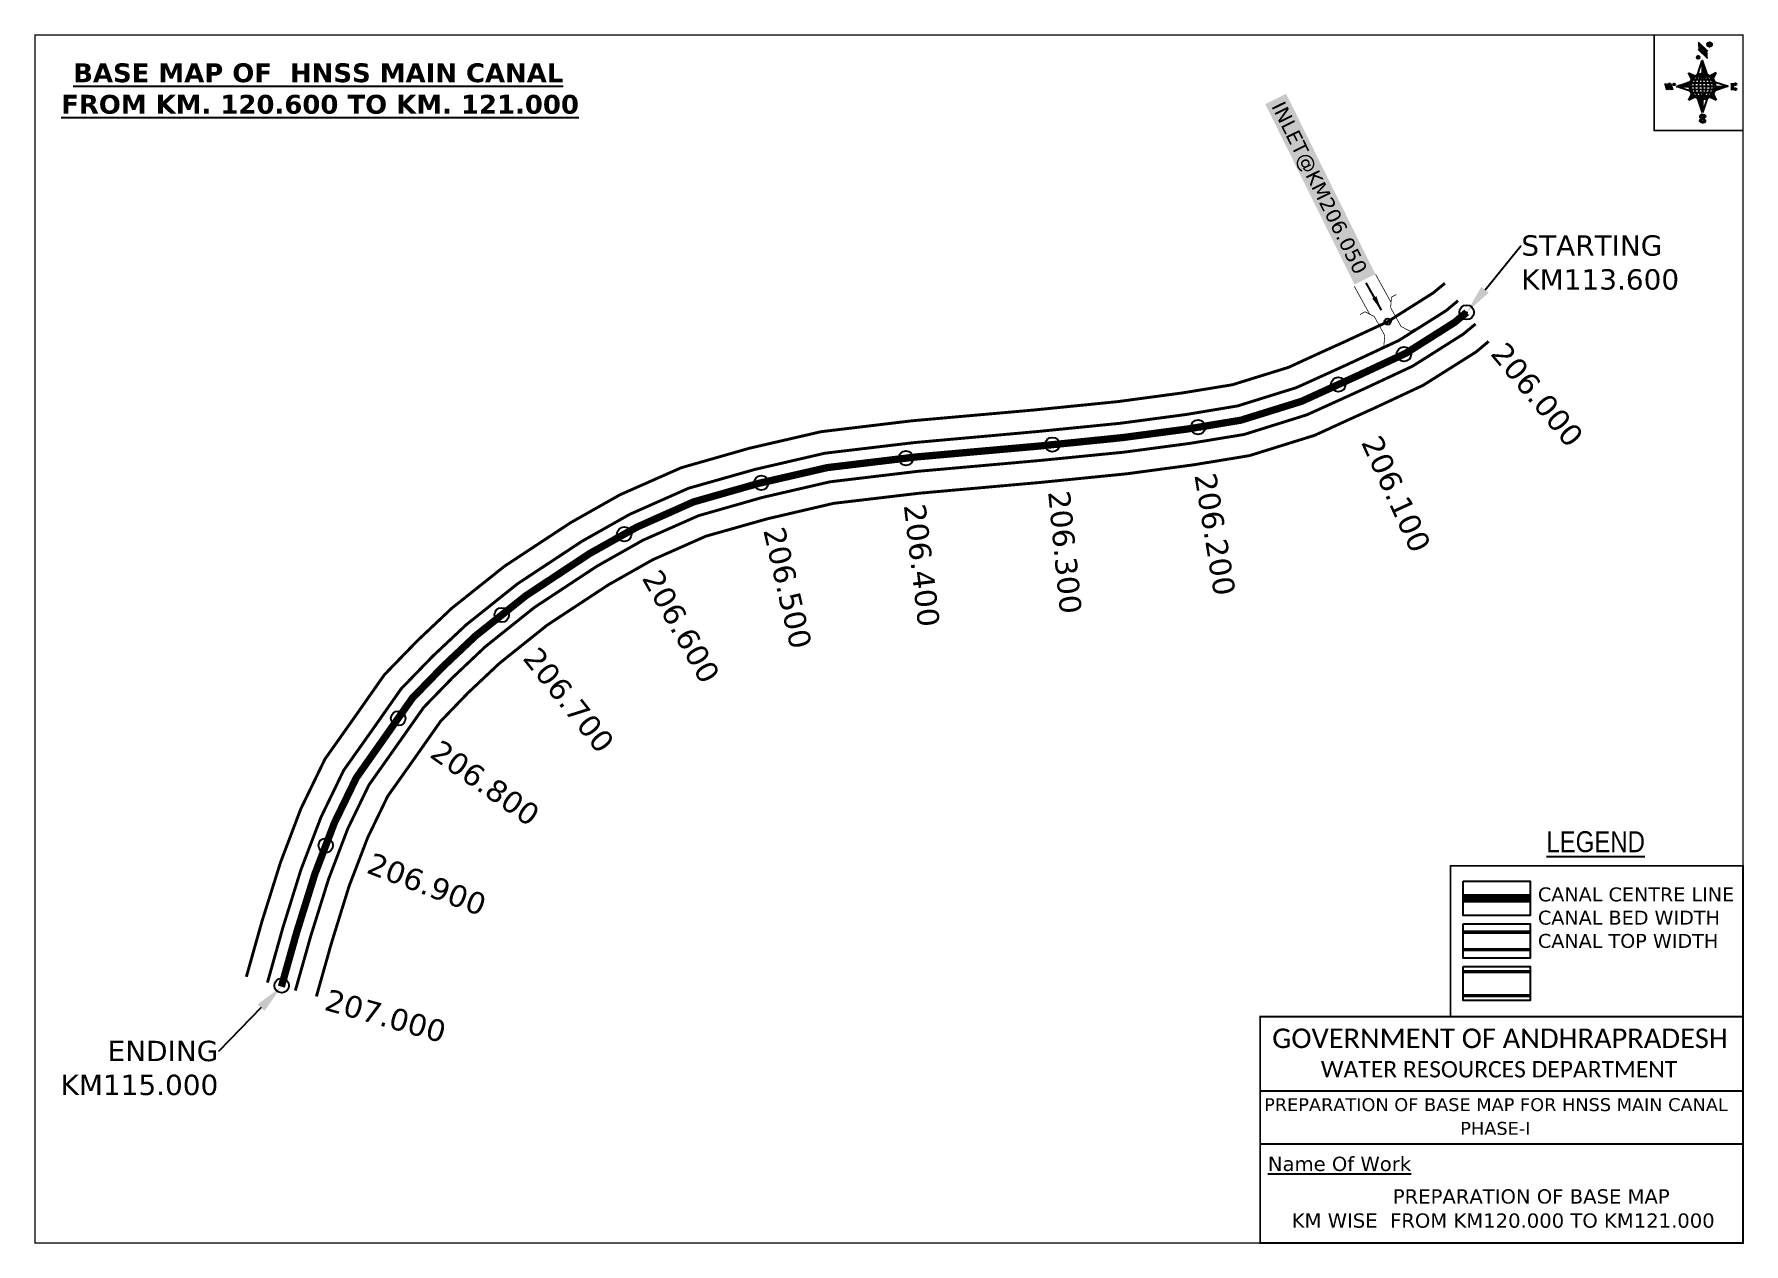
# Model space of a CAD drawing. Header units: inches. Extents: x 741874 to 743050, y 1637252 to 1638084.
import ezdxf
from ezdxf import colors
from ezdxf.entities.mleader import LeaderData, LeaderLine
from ezdxf.enums import TextEntityAlignment as Align
from ezdxf.math import Vec2, Vec3

# ---------------------------------------------------------------- set-up
doc = ezdxf.new("R2010")
doc.units = ezdxf.units.IN
doc.header["$MEASUREMENT"] = 0
doc.header["$PDMODE"] = 32
doc.header["$PDSIZE"] = 10
doc.linetypes.add('HIDDEN2', pattern=[0.1875, 0.125, -0.0625])
for name, color, linetype in [('AQUADUCT', 1, 'Continuous'), ('bord', 1, 'Continuous'), ('CANAL1', 1, 'Continuous'), ('CSMark', 72, 'Continuous'), ('DCBMS', 232, 'Continuous'), ('PAGE', 7, 'Continuous'), ('STRUCTURE', 5, 'Continuous'), ('TEXT', 7, 'Continuous')]:
    doc.layers.add(name, color=color, linetype=linetype)
doc.styles.add('ARIALN', font='ARIALN_1.TTF')
doc.styles.get("Standard").update_dxf_attribs({"font": 'verdana_0.ttf'})
doc.dimstyles.get("Standard").update_dxf_attribs({"dimtxt": 0.18, "dimasz": 0.18, "dimexe": 0.18, "dimexo": 0.0625, "dimgap": 0.09, "dimtad": 0, "dimtih": 1, "dimtoh": 1, "dimdec": 4, "dimzin": 0, "dimdsep": 46, "dimtxsty": 'Standard', "dimcen": 0.09, "dimadec": 0, "dimazin": 0, "dimtfac": 1, "dimtdec": 4, "dimtofl": 0, "dimtmove": 0, "dimatfit": 3, "dimfxl": 0, "dimtolj": 1, "dimtzin": 0, "dimarcsym": 0})
pattern_1 = [(267.297113149, (-8720374.938, 50637915.138), (10.5367255337, -0.497431438), [])]
pattern_2 = [(357.297113149, (-8720374.938, 50637915.138), (0.497431438, 10.5367255337), [])]

# ---------------------------------------------------------------- blocks, each defined once
blk = doc.blocks.new('*X16')
at = {"color": 0, "linetype": 'Continuous'}
for p, q in [((6321.6, 240.5), (6322.3, 241.2)), ((6321.6, 240.3), (6322.3, 241)), ((6321.6, 240.1), (6322.3, 240.8)), ((6321.6, 239.9), (6322.4, 240.7)), ((6321.6, 239.8), (6322.4, 240.6)), ((6321.6, 239.6), (6322.5, 240.5)), ((6321.6, 239.4), (6322.5, 240.3)), ((6321.6, 239.2), (6322.6, 240.2)), ((6321.7, 239.1), (6322.6, 240.1)), ((6321.8, 240.8), (6322.4, 241.4)), ((6321.8, 239), (6322.7, 240)), ((6321.8, 239), (6322.8, 239.9)), ((6321.9, 238.9), (6322.9, 239.8)), ((6322, 238.8), (6323, 239.7)), ((6322.1, 241.3), (6322.4, 241.6)), ((6322.1, 238.7), (6323.1, 239.6)), ((6322.2, 238.6), (6323.1, 239.6)), ((6322.3, 238.5), (6323.2, 239.5)), ((6322.4, 238.5), (6323.3, 239.4)), ((6322.5, 238.4), (6323.4, 239.3)), ((6322.7, 238.4), (6323.6, 239.3)), ((6322.8, 238.3), (6323.7, 239.2)), ((6322.9, 238.3), (6323.8, 239.1)), ((6323.1, 238.2), (6323.9, 239.1)), ((6323.2, 238.2), (6324, 239)), ((6323.3, 238.2), (6324.2, 239)), ((6323.5, 238.1), (6324.3, 238.9)), ((6323.7, 238.1), (6324.4, 238.9)), ((6323.8, 238.1), (6324.6, 238.8)), ((6324.1, 238.2), (6324.7, 238.8)), ((6324.3, 238.3), (6324.9, 238.8)), ((6324.6, 238.3), (6325.1, 238.8)), ((6324.8, 238.4), (6325.2, 238.8)), ((6325.1, 238.5), (6325.4, 238.8)), ((6325.4, 238.6), (6325.6, 238.8))]:
    blk.add_line(p, q, dxfattribs=at)
blk = doc.blocks.new('*X15')
at = {"color": 0, "linetype": 'Continuous'}
for p, q in [((6324.4, 240.3), (6324.5, 240.4)), ((6324.6, 240.3), (6324.8, 240.5)), ((6324.7, 240.2), (6325, 240.5)), ((6324.8, 240.2), (6325.2, 240.6)), ((6325, 240.1), (6325.5, 240.6)), ((6325.1, 240.1), (6325.6, 240.6)), ((6325.2, 240), (6325.8, 240.6)), ((6325.3, 240), (6326, 240.6)), ((6325.4, 239.9), (6326.1, 240.6)), ((6325.5, 239.8), (6326.2, 240.5)), ((6325.6, 239.8), (6326.3, 240.5)), ((6325.7, 239.7), (6326.5, 240.4)), ((6325.9, 239.6), (6326.6, 240.3)), ((6326, 239.5), (6326.7, 240.3)), ((6326, 239.4), (6326.8, 240.2)), ((6326.1, 239.3), (6327, 240.2)), ((6326.2, 239.3), (6327.1, 240.1)), ((6326.3, 239.2), (6327.1, 240)), ((6326.4, 239.1), (6327.2, 239.9)), ((6326.5, 239), (6327.3, 239.8)), ((6326.5, 238.9), (6327.4, 239.7)), ((6326.6, 238.8), (6327.5, 239.6)), ((6326.7, 238.7), (6327.5, 239.5)), ((6326.8, 238.6), (6327.6, 239.4)), ((6326.8, 238.5), (6327.7, 239.3)), ((6326.8, 236.5), (6327.4, 237)), ((6326.9, 238.3), (6327.8, 239.2)), ((6326.9, 238.2), (6327.9, 239.1)), ((6326.9, 236.8), (6327.6, 237.4)), ((6327, 238.1), (6327.8, 239)), ((6327, 237.9), (6327.8, 238.8)), ((6327, 237.8), (6327.8, 238.6)), ((6327, 237.6), (6327.8, 238.4)), ((6327, 237.4), (6327.8, 238.2)), ((6327, 237.3), (6327.8, 238)), ((6327, 237.1), (6327.8, 237.9))]:
    blk.add_line(p, q, dxfattribs=at)
blk = doc.blocks.new('H')
at = {"layer": 'bord', "extrusion": (0.000427885, 0.004792, 0.999988)}
h = blk.add_hatch(dxfattribs=at)
h.set_pattern_fill('LINE', color=8, scale=84.387686, angle=-2.7029, style=0)
h.set_pattern_definition(pattern_2)
h.paths.add_polyline_path([(-492, 786, -0.090992), (-448, 775), (-486, 912)])
h = blk.add_hatch(dxfattribs=at)
h.set_pattern_fill('LINE', color=8, scale=84.387686, angle=-92.7029, style=0)
h.set_pattern_definition(pattern_1)
h.paths.add_polyline_path([(-625, 665, -0.090992), (-615, 710), (-751, 671)])
h = blk.add_hatch(dxfattribs=at)
h.set_pattern_fill('LINE', color=8, scale=84.387686, angle=-2.7029, style=0)
h.set_pattern_definition(pattern_2)
h.paths.add_polyline_path([(-504, 533, -0.090992), (-549, 543), (-510, 406)])
h = blk.add_hatch(dxfattribs=at)
h.set_pattern_fill('LINE', color=8, scale=84.387686, angle=-92.7029, style=0)
h.set_pattern_definition(pattern_1)
h.paths.add_polyline_path([(-246, 647), (-372, 653, -0.090992), (-382, 609)])
for p, q in [((-519, 1020, -1217), (-435, 927, -1216)), ((-516, 1087, -1217), (-432, 994, -1217)), ((-538, 774, -1216), (-487, 906, -1216)), ((-487, 906, -1216), (-493, 780, -1216)), ((-487, 906, -1216), (-448, 769, -1216)), ((-865, 701, -1215), (-847, 638, -1215)), ((-847, 700, -1215), (-829, 637, -1215)), ((-829, 699, -1215), (-811, 636, -1215)), ((-829, 699, -1215), (-811, 698, -1215)), ((-811, 698, -1215), (-794, 635, -1215)), ((-752, 665, -1215), (-615, 704, -1215)), ((-627, 794, -1216), (-567, 760, -1216)), ((-627, 794, -1216), (-584, 747, -1215)), ((-599, 731, -1215), (-627, 794, -1216)), ((-421, 753, -1216), (-359, 781, -1216)), ((-359, 781, -1216), (-405, 739, -1216)), ((-359, 781, -1216), (-392, 721, -1215)), ((-379, 693, -1215), (-246, 641, -1215)), ((-213, 669, -1215), (-217, 601, -1215)), ((-752, 665, -1215), (-625, 659, -1215)), ((-619, 614, -1215), (-752, 665, -1215)), ((-639, 526, -1214), (-606, 585, -1215)), ((-639, 526, -1214), (-593, 568, -1215)), ((-577, 553, -1215), (-639, 526, -1214)), ((-511, 400, -1214), (-549, 537, -1214)), ((-460, 533, -1215), (-511, 400, -1214)), ((-505, 527, -1214), (-511, 400, -1214)), ((-371, 513, -1214), (-431, 546, -1215)), ((-371, 513, -1214), (-414, 560, -1215)), ((-399, 576, -1215), (-371, 513, -1214)), ((-246, 641, -1215), (-383, 603, -1215)), ((-373, 647, -1215), (-246, 641, -1215)), ((-197, 600, -1215), (-194, 668, -1215))]:
    blk.add_line(p, q, dxfattribs=at)
at = {"layer": 'bord', "color": 8, "linetype": 'ByBlock', "extrusion": (0.000427885, 0.004792, 0.999988)}
for p, q in [((-375, 679, -1215), (-620, 691, -1215)), ((-386, 711, -1215), (-605, 722, -1215)), ((-411, 744, -1216), (-578, 752, -1216)), ((-493, 780, -1216), (-505, 527, -1214)), ((-373, 647, -1215), (-625, 659, -1215)), ((-378, 616, -1215), (-623, 628, -1215)), ((-392, 585, -1215), (-611, 595, -1215)), ((-420, 555, -1215), (-587, 562, -1215))]:
    blk.add_line(p, q, dxfattribs=at)
at = {"layer": 'bord', "extrusion": (0.000427885, 0.004792, 0.999988), "elevation": -1212}
for points, const_width in [([(-522, 960), (-516, 1093)], 1.61), ([(-434, 933), (-428, 1066)], 1.61), ([(-870, 707), (-846, 706)], 0.642), ([(-829, 643), (-821, 678)], 0.642), ([(-793, 641), (-782, 694)], 0.642), ([(-223, 676), (-174, 673)], 0.706), ([(-829, 643), (-855, 644)], 0.642), ([(-811, 642), (-784, 641)], 0.642), ([(-177, 605), (-226, 607)], 0.706), ([(-195, 645), (-185, 644)], 0.706)]:
    blk.add_lwpolyline(points, dxfattribs=dict(at, const_width=const_width))
for points, const_width in [([(-414, 1073, 1), (-398, 1058, 1)], 22.3), ([(-530, 950, 1), (-520, 939, 1)], 14.8), ([(-776, 697, 1), (-769, 690, 1)], 8.9), ([(-180, 618, 1), (-173, 611, 1)], 9.79), ([(-178, 667, 1), (-171, 660, 1)], 9.79), ([(-490, 362, 1), (-498, 369, 1)], 11.1), ([(-525, 322, 1), (-533, 329, 1)], 11.1)]:
    blk.add_lwpolyline(points, format="xyb", close=True, dxfattribs=dict(at, const_width=const_width))
for points in [[(-537, 317), (-531, 310), (-520, 307), (-505, 307), (-494, 310), (-486, 318), (-487, 326), (-491, 333), (-494, 336), (-503, 341), (-522, 347), (-530, 352), (-534, 355), (-537, 363), (-537, 373), (-530, 381), (-520, 384), (-504, 384), (-493, 380), (-487, 373)], [(-522, 348), (-526, 354), (-528, 361), (-528, 371), (-526, 375), (-521, 381), (-515, 384)], [(-505, 307), (-499, 312), (-497, 319), (-497, 327), (-501, 335), (-509, 343)]]:
    blk.add_lwpolyline(points, dxfattribs=at)
at = {"layer": 'bord', "extrusion": (0.000427885, 0.004792, 0.999988)}
for centre, radius in [((-406, 1065, -1212), 22.3), ((-525, 944, -1212), 14.8), ((-773, 694, -1212), 8.9), ((-498, 659, -1212), 127), ((-177, 615, -1212), 9.79), ((-174, 663, -1212), 9.79), ((-494, 365, -1212), 11.1), ((-529, 325, -1212), 11.1)]:
    blk.add_circle(centre, radius, dxfattribs=at)
at = {"layer": 'bord', "color": 8, "linetype": 'ByBlock', "extrusion": (0.000427885, 0.004792, 0.999988)}
for centre, radius, start, end in [((-482, 658, -1212), 128, 94.9254, 259.6691), ((-437, 656, -1212), 141, 113.2864, 241.308), ((-316, 651, -1212), 222, 142.5892, 212.0053), ((-560, 662, -1212), 141, 293.2864, 61.308), ((-681, 668, -1212), 222, 322.5892, 32.0053), ((-515, 660, -1212), 128, 274.9254, 79.6691)]:
    blk.add_arc(centre, radius, start, end, dxfattribs=at)
at = {"layer": 'bord', "extrusion": (0.000427885, 0.004792, 0.999988)}
for points in [[(-516, 1093, -1212), (-431, 1000, -1212), (-519, 1026, -1212), (-434, 933, -1212)], [(-864, 707, -1212), (-846, 706, -1212), (-846, 644, -1212), (-829, 643, -1212)], [(-829, 705, -1212), (-811, 704, -1212), (-811, 642, -1212), (-793, 641, -1212)], [(-193, 674, -1212), (-197, 606, -1212), (-213, 675, -1212), (-216, 607, -1212)]]:
    blk.add_solid(points, dxfattribs=at)
at = {"layer": 'bord', "extrusion": (0.000427885, 0.004792, 0.999988), "xscale": 7.977342409717546, "yscale": 7.977342408231451, "zscale": 7.977342408476333, "rotation": 138.0840426661453}
for name, p in [('*X15', (38301, -31929, -1212)), ('*X16', (38314, -31951, -1212))]:
    blk.add_blockref(name, p, dxfattribs=at)
blk = doc.blocks.new('IN')
at = {"layer": 'STRUCTURE', "color": 190, "const_width": 0.5}
for points in [[(763895.1, 1696672), (763895.1, 1696668), (763889.1, 1696664), (763881.7, 1696664), (763874.3, 1696664), (763868.3, 1696668), (763868.3, 1696672)], [(763871.3, 1696666), (763849.3, 1696666)], [(763871.3, 1696649.2), (763849.3, 1696649.2)], [(763868.3, 1696643.2), (763868.3, 1696647.2), (763874.3, 1696651.2), (763881.7, 1696651.2), (763881.7, 1696651.2), (763881.7, 1696651.2), (763889.1, 1696651.2), (763895.1, 1696647.2), (763895.1, 1696643.2)]]:
    blk.add_lwpolyline(points, dxfattribs=at)
at = {"layer": 'STRUCTURE', "color": 0}
blk.add_circle((763881.7, 1696657.6), 2.11, dxfattribs=at)
blk.add_leader([(763872.7, 1696657.6), (763851.2, 1696657.6)], dimstyle='Standard', override={"dimasz": 10, "dimgap": 0.09, "dimtad": 0}, dxfattribs=at)

msp = doc.modelspace()

# ---------------------------------------------------------------- linework, layer by layer
at = {"color": 3}
for p in [(742859.8, 1637892.4), (742771.4, 1637842.7), (742675, 1637813.4), (742574.6, 1637801.4), (742473.9, 1637792.1), (742374.4, 1637775.1), (742280.1, 1637739.8), (742195.8, 1637684.2), (742124.6, 1637613.1), (742074.7, 1637525.7), (742044.4, 1637429.3)]:
    msp.add_point(p, dxfattribs=at)
at = {"layer": 'CANAL1', "color": 200, "const_width": 2}
for points in [[(742844.8, 1637912.4), (742836.8, 1637905.8), (742811.9, 1637890.1), (742805.8, 1637886.1), (742775, 1637871.8), (742760.8, 1637865.4), (742737.3, 1637854.6), (742698.6, 1637842.6), (742664.4, 1637837), (742619.8, 1637831), (742561.9, 1637825.2), (742478.2, 1637817.8), (742415.6, 1637810.3), (742366.2, 1637798.9), (742319.3, 1637785.5), (742277.2, 1637766.9), (742243.2, 1637747.7), (742197.8, 1637717.8), (742161.4, 1637688.8), (742137.7, 1637666.4), (742115, 1637643), (742094.8, 1637614.2), (742074.2, 1637585.1), (742057.6, 1637550.9), (742043.6, 1637514), (742030.7, 1637473), (742020.1, 1637435.3)], [(742874.9, 1637872.4), (742866.3, 1637865.2), (742838.7, 1637847.8), (742829.8, 1637842.2), (742796, 1637826.4), (742781.6, 1637819.9), (742755.2, 1637807.8), (742710.2, 1637793.8), (742671.8, 1637787.5), (742625.6, 1637781.3), (742566.6, 1637775.4), (742483.4, 1637768), (742424.2, 1637761), (742378.7, 1637750.4), (742336.3, 1637738.4), (742299.7, 1637722.2), (742269.3, 1637705), (742227.2, 1637677.3), (742194.3, 1637651), (742172.8, 1637630.8), (742153.7, 1637611), (742135.7, 1637585.4), (742117.4, 1637559.6), (742103.6, 1637531.1), (742090.8, 1637497.7), (742078.7, 1637458.7), (742068.3, 1637421.8)]]:
    msp.add_lwpolyline(points, dxfattribs=at)
at = {"layer": 'CANAL1', "color": 5, "const_width": 2}
for points in [[(742853.8, 1637900.4), (742845.7, 1637893.6), (742820, 1637877.4), (742813, 1637873), (742781.3, 1637858.2), (742767.1, 1637851.7), (742742.6, 1637840.6), (742702.1, 1637828), (742666.6, 1637822.1), (742621.5, 1637816.1), (742563.3, 1637810.3), (742479.7, 1637802.8), (742418.2, 1637795.5), (742369.9, 1637784.3), (742324.4, 1637771.4), (742284, 1637753.5), (742251, 1637734.9), (742206.6, 1637705.6), (742171.3, 1637677.4), (742148.2, 1637655.7), (742126.6, 1637633.4), (742107.1, 1637605.6), (742087.1, 1637577.4), (742071.4, 1637545), (742057.7, 1637509.1), (742045.1, 1637468.7), (742034.6, 1637431.3)], [(742053.8, 1637425.8), (742064.3, 1637463), (742076.7, 1637502.6), (742089.8, 1637537), (742104.4, 1637567.2), (742123.4, 1637594.1), (742142.1, 1637620.6), (742162.3, 1637641.4), (742184.4, 1637662.3), (742218.3, 1637689.4), (742261.4, 1637717.8), (742292.9, 1637735.6), (742331.2, 1637752.5), (742374.9, 1637765), (742421.6, 1637775.8), (742481.8, 1637783), (742565.2, 1637790.4), (742623.9, 1637796.2), (742669.6, 1637802.3), (742706.7, 1637808.4), (742749.8, 1637821.9), (742775.4, 1637833.5), (742789.7, 1637840), (742822.6, 1637855.4), (742830.7, 1637860.5), (742857.4, 1637877.4), (742865.9, 1637884.4)]]:
    msp.add_lwpolyline(points, dxfattribs=at)
at = {"layer": 'CANAL1', "color": 1, "linetype": 'HIDDEN2', "ltscale": 100, "const_width": 5}
msp.add_lwpolyline([(742859.8, 1637892.4), (742851.5, 1637885.5), (742825.3, 1637868.9), (742817.8, 1637864.2), (742785.5, 1637849.1), (742771.2, 1637842.6), (742746.2, 1637831.2), (742704.4, 1637818.2), (742668.1, 1637812.2), (742622.7, 1637806.2), (742564.3, 1637800.3), (742480.8, 1637792.9), (742419.9, 1637785.6), (742372.4, 1637774.7), (742327.8, 1637762), (742288.5, 1637744.5), (742256.2, 1637726.4), (742212.5, 1637697.5), (742177.9, 1637669.9), (742155.3, 1637648.6), (742134.3, 1637627), (742115.2, 1637599.8), (742095.8, 1637572.3), (742080.6, 1637541), (742067.2, 1637505.9), (742054.7, 1637465.8), (742044.2, 1637428.5)], dxfattribs=at)
at = {"layer": 'CANAL1', "color": 1, "linetype": 'HIDDEN2', "ltscale": 100, "const_width": 6, "elevation": -0.4}
msp.add_lwpolyline([(742903.4, 1637489.3), (742857.4, 1637489.3)], dxfattribs=at)
at = {"layer": 'CANAL1', "color": 5, "const_width": 2.4, "elevation": -0.4}
for points in [[(742903.4, 1637466), (742857.4, 1637466)], [(742903.4, 1637454), (742857.4, 1637454)]]:
    msp.add_lwpolyline(points, dxfattribs=at)
at = {"layer": 'CANAL1', "color": 200, "const_width": 2.4, "elevation": -0.4}
for points in [[(742903.4, 1637438.8), (742857.4, 1637438.8)], [(742903.4, 1637422.3), (742857.4, 1637422.3)]]:
    msp.add_lwpolyline(points, dxfattribs=at)
at = {"layer": 'PAGE', "const_width": 1}
msp.add_lwpolyline([(741874.6, 1637252.2), (743049.9, 1637252.2), (743049.9, 1638083.2), (741874.6, 1638083.2), (741874.6, 1637252.2)], dxfattribs=at)
at = {"layer": 'PAGE'}
for points, const_width in [([(743049.9, 1638083.2), (742988.8, 1638083.2), (742988.8, 1638017.5), (743049.9, 1638017.5)], 1), ([(743049.9, 1637407.9), (742848.6, 1637407.9), (742848.6, 1637511.7), (743049.9, 1637511.7)], 1.2), ([(742717.7, 1637407.9), (743049.9, 1637407.9), (743049.9, 1637252.2), (742717.7, 1637252.2)], 1.2)]:
    msp.add_lwpolyline(points, close=True, dxfattribs=dict(at, const_width=const_width))
at = {"layer": 'PAGE', "elevation": -0.4}
for points in [[(742857.4, 1637501), (742903.4, 1637501), (742903.4, 1637477.5), (742857.4, 1637477.5)], [(742857.4, 1637471.7), (742903.4, 1637471.7), (742903.4, 1637448.2), (742857.4, 1637448.2)], [(742857.4, 1637442.5), (742903.4, 1637442.5), (742903.4, 1637419), (742857.4, 1637419)]]:
    msp.add_lwpolyline(points, close=True, dxfattribs=at)
at = {"layer": 'PAGE'}
for points in [[(742717.7, 1637356.9), (743049.9, 1637356.9)], [(742717.7, 1637320.5), (743049.9, 1637320.5)]]:
    msp.add_lwpolyline(points, dxfattribs=at)
at = {"layer": 'STRUCTURE', "color": 0}
msp.add_point((742816.6, 1637863.6), dxfattribs=at)

# ---------------------------------------------------------------- block references
at = {"layer": 'AQUADUCT', "color": 1, "xscale": 0.0703495379661093, "yscale": 0.07034953800030053, "zscale": 0.07034953795990817, "rotation": 3.078330607406165}
msp.add_blockref('H', (743059.5, 1638003.8, 85.4), dxfattribs=at)
at = {"layer": 'STRUCTURE', "color": 0, "rotation": 298.9108930427954}
msp.add_blockref('IN', (-1111699.9, 1486320.1), dxfattribs=at)

# ---------------------------------------------------------------- texts
at = {"layer": 'CANAL1', "color": 1}
msp.add_text('206.100', height=15, rotation=294.498, dxfattribs=at).set_placement((742793.7, 1637806.2), align=Align.MIDDLE_LEFT)
at = {"layer": 'CSMark', "color": 1}
for s, rotation, p in [('206.000', 309.6549, (742881.3, 1637868.6)), ('206.200', 279.3282, (742679.8, 1637781.7)), ('206.300', 275.7062, (742579.2, 1637769.7)), ('206.400', 276.8034, (742479.9, 1637760.6)), ('206.500', 283.0278, (742383, 1637744.3)), ('206.600', 299.425, (742298.4, 1637713.4)), ('206.700', 308.634, (742215.5, 1637659)), ('206.800', 324.8663, (742149.7, 1637593.2)), ('206.900', 339.1476, (742104.6, 1637514.2)), ('207.000', 344.2582, (742075, 1637420))]:
    msp.add_text(s, height=15, rotation=rotation, dxfattribs=at).set_placement(p, align=Align.MIDDLE_LEFT)
at = {"layer": 'PAGE', "extrusion": (0.000201441, 0.004807, 0.999988), "style": 'ARIALN'}
msp.add_text('%%ULEGEND', height=14.4, rotation=359.9999, dxfattribs=at).set_placement((742948.5, 1637508.6, 8021), align=Align.MIDDLE)
at = {"layer": 'PAGE', "extrusion": (0.000201441, 0.004807, 0.999988)}
for s, height, p in [('PREPARATION OF BASE MAP FOR HNSS MAIN CANAL', 8.878, (742720.4, 1637323.3, 8020)), ('%%UName Of Work', 9.822, (742723, 1637282.1, 8018.7))]:
    msp.add_text(s, height=height, rotation=359.9999, dxfattribs=at).set_placement(p)
for s, height, p in [('PHASE-I', 8.88, (742879.5, 1637311.4, 8020)), ('PREPARATION OF BASE MAP', 9.822, (742904.2, 1637264.6, 8018.8)), ('KM WISE  FROM KM120.000 TO KM121.000', 9.822, (742884.9, 1637248, 8018.8))]:
    msp.add_text(s, height=height, rotation=359.9999, dxfattribs=at).set_placement(p, align=Align.MIDDLE_CENTER)
at = {"layer": 'PAGE', "extrusion": (0.000201441, 0.004807, 0.999988), "attachment_point": 1, "text_direction": (1, -1e-06, -0.000201)}
for s, insert, char_height, width in [('CANAL CENTRE LINE CANAL BED WIDTH {\\H2.3741x; }CANAL TOP WIDTH{\\H1.9188x; }', (742908.8, 1637496.8, -0.4), 9.6, 168.926), ('\\pi3.5885;{\\fCalibri|b0|i0|c0|p34;\\H1.3333x;GOVERNMENT OF ANDHRAPRADESH\\P\\pi37.073;\\H0.83998x;WATER RESOURCES DEPARTMENT}', (742722.4, 1637399.7, -1.3), 10.059, 321.276)]:
    msp.add_mtext(s, dxfattribs=dict(at, insert=insert, char_height=char_height, width=width))
at = {"layer": 'STRUCTURE', "color": 5, "insert": (742734.2, 1638038.7), "char_height": 10, "width": 132.444, "attachment_point": 1, "rotation": 296.3282, "bg_fill": 1, "box_fill_scale": 1.3, "bg_fill_color": 7, "bg_fill_true_color": 16777215, "bg_fill_transparency": 4390977}
msp.add_mtext('INLET@KM206.050', dxfattribs=at)
at = {"layer": 'TEXT', "color": 1, "insert": (741879.2, 1638063.7), "char_height": 13, "width": 379.826, "attachment_point": 1}
msp.add_mtext('\\pi21.755;{\\fVerdana|b1|i0|c0|p34;\\LBASE MAP OF  HNSS MAIN CANAL \\P\\pi13.452;FROM KM. 120.600 TO KM. 121.000}', dxfattribs=at)

# ---------------------------------------------------------------- leaders
at = {"layer": 'DCBMS', "color": 5}
ml = msp.add_multileader_mtext('Standard', dxfattribs=at)
ml.set_content('STARTING\\PKM113.600', color=5)
ml.set_leader_properties()
ml.build(insert=Vec2(0, 0))
ml.multileader.update_dxf_attribs({"dogleg_length": 0.36, "arrow_head_size": 20})
ctx = ml.context
ctx.base_point, ctx.char_height, ctx.arrow_head_size, ctx.landing_gap_size, ctx.plane_origin = Vec3(742897.4, 1637938.2), 14, 20, 0.09, Vec3(743069.4, 1638015.6)
notes = []
notes.append((ctx, [(1, (1, 1, 0), (742897, 1637938.2), (1, 0), 0.36, [(0, [(742859.8, 1637892.4)], 0, [])])]))
ctx.mtext.insert, ctx.mtext.flow_direction = Vec3(742897.4, 1637945.4), 5
ml = msp.add_multileader_mtext('Standard', dxfattribs=at)
ml.set_content('ENDING \\PKM115.000', color=5)
ml.set_leader_properties()
ml.build(insert=Vec2(0, 0))
ml.multileader.update_dxf_attribs({"dogleg_length": 0.36, "arrow_head_size": 20})
ctx = ml.context
ctx.base_point, ctx.char_height, ctx.arrow_head_size, ctx.landing_gap_size, ctx.plane_origin = Vec3(741893.8, 1637384.1), 14, 20, 0.09, Vec3(742028.8, 1637290)
ctx.text_align_type = 2
notes.append((ctx, [(0, (1, 1, 0), (742001.2, 1637384.1), (-1, 0), 0.36, [(0, [(742044.2, 1637428.5)], 0, [])])]))
ctx.mtext.insert, ctx.mtext.width, ctx.mtext.alignment, ctx.mtext.flow_direction = Vec3(742000.8, 1637391.3), 108.896, 3, 5
for ctx, leaders in notes:
    for number, flags, end, landing, length, lines in leaders:
        leader = LeaderData()
        leader.index, (leader.has_last_leader_line, leader.has_dogleg_vector, leader.attachment_direction) = number, flags
        leader.last_leader_point, leader.dogleg_vector, leader.dogleg_length = Vec3(end), Vec3(landing), length
        for number, points, colour, breaks in lines:
            line = LeaderLine()
            line.index, line.vertices, line.color, line.breaks = number, Vec3.list(points), colors.encode_raw_color(colour), breaks
            leader.lines.append(line)
        ctx.leaders.append(leader)

doc.saveas('drawing.dxf')
